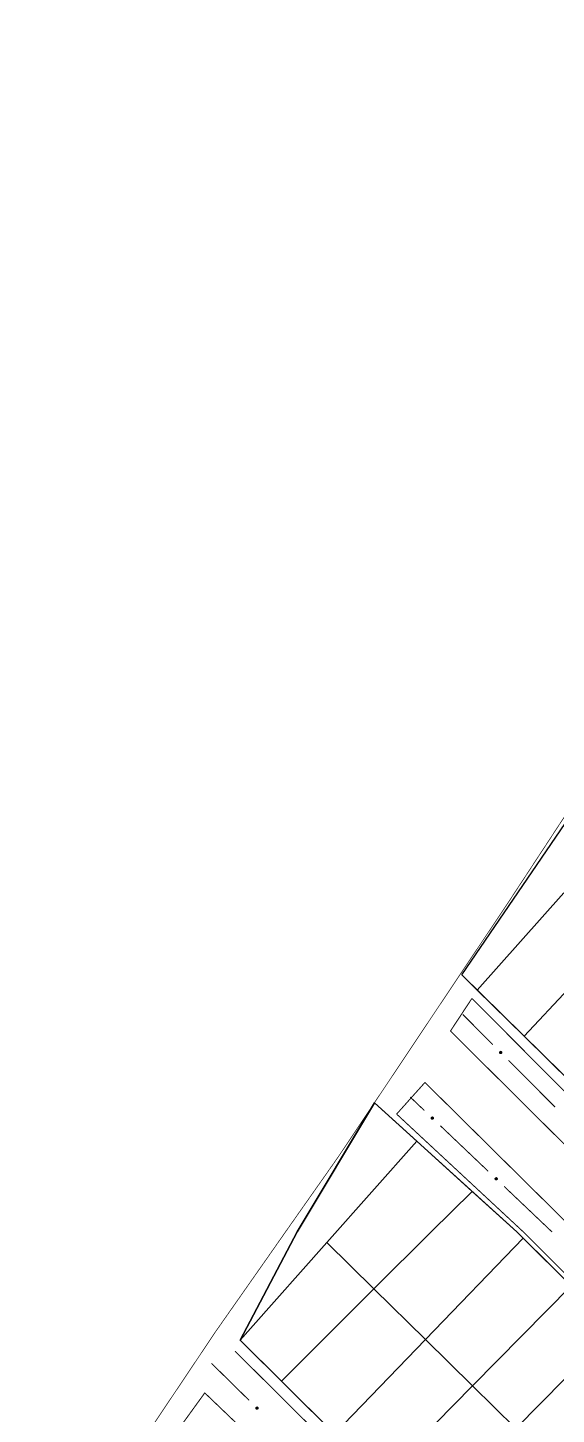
# Model space of a CAD drawing. Extents: x 205150 to 206910, y 4858726 to 4860849.
# Drawn here: x 205533.7 to 205629.7, y 4860597.2 to 4860848.9 of the extents above; entities that cross this region are included whole.
import ezdxf

# ---------------------------------------------------------------- set-up
doc = ezdxf.new("R2010")
doc.units = 0
doc.header["$LTSCALE"] = 1.5
doc.header["$MEASUREMENT"] = 0
for name, color, linetype in [('CD-MALHA-LOTES', 7, 'CONTINUOUS'), ('LM-LIM-SETOR-FISCAL', 7, 'CONTINUOUS'), ('RU-QUADRAS', 6, 'CONTINUOUS'), ('SV-EIXO-RUA-N-PAV', 6, 'CONTINUOUS'), ('SV-RUA-NAO-PAV-S-GUIA-C-GUIA', 7, 'CONTINUOUS')]:
    doc.layers.add(name, color=color, linetype=linetype)
doc.linetypes.add('Limite', pattern='A,20,-3,[130,ltypeshp.shx,S=6.35,R=0,X=0,Y=0],-3,20', length=46)

msp = doc.modelspace()

# ---------------------------------------------------------------- linework, layer by layer
at = {"layer": 'CD-MALHA-LOTES'}
for points in [[(205615.35, 4860674.18), (205612.53, 4860676.96), (205640.7, 4860718.18), (205648.05, 4860710.88)], [(205615.35, 4860674.18), (205631.08, 4860691.84)], [(205623.87, 4860665.81), (205639.95, 4860683.04)], [(205615.35, 4860674.18), (205623.87, 4860665.81)], [(205623.87, 4860665.81), (205632.51, 4860657.31)], [(205572.29, 4860610.65), (205582.66, 4860630.27), (205596.68, 4860653.75), (205604.4, 4860646.74)], [(205604.4, 4860646.74), (205588.04, 4860628.35)], [(205614.43, 4860637.64), (205604.4, 4860646.74)], [(205614.43, 4860637.64), (205606.98, 4860630.27), (205596.59, 4860619.93)], [(205614.43, 4860637.64), (205622.54, 4860630.27), (205623.7, 4860629.12)], [(205588.04, 4860628.35), (205574.17, 4860612.76), (205572.29, 4860610.65)], [(205588.04, 4860628.35), (205596.59, 4860619.93)], [(205605.94, 4860610.73), (205623.7, 4860629.12)], [(205632.38, 4860620.51), (205623.7, 4860629.12)], [(205614.48, 4860602.32), (205632.38, 4860620.51)], [(205579.8, 4860603.2), (205596.59, 4860619.93)], [(205596.59, 4860619.93), (205605.94, 4860610.73)], [(205622.33, 4860594.58), (205640.24, 4860612.73)], [(205579.8, 4860603.2), (205572.29, 4860610.65)], [(205589.42, 4860593.63), (205605.94, 4860610.73)], [(205605.94, 4860610.73), (205614.48, 4860602.32)], [(205579.8, 4860603.2), (205589.42, 4860593.63)], [(205597.77, 4860585.34), (205614.48, 4860602.32)], [(205614.48, 4860602.32), (205622.33, 4860594.58)]]:
    msp.add_lwpolyline(points, dxfattribs=at)
at = {"layer": 'LM-LIM-SETOR-FISCAL', "linetype": 'Limite', "ltscale": 0.1, "const_width": 0.13, "flags": 128}
msp.add_lwpolyline([(205319.29, 4860270.52), (205308.71, 4860256.67), (205305.78, 4860258.84), (205287.54, 4860237.69), (205276.64, 4860225.85), (205246.75, 4860195.21), (205217.93, 4860166.62), (205205.07, 4860154.22), (205154.16, 4860103.62), (205198.33, 4860053.28), (205217.33, 4860073.87), (205228.31, 4860086.13), (205238.29, 4860095.9), (205249.21, 4860104.33), (205257.45, 4860109.18), (205264.02, 4860112.21), (205279.18, 4860117.77), (205286.26, 4860119.79), (205298.64, 4860121.61), (205309.27, 4860122.88), (205318.87, 4860123.38), (205330.48, 4860123.39), (205348.91, 4860120.43), (205359.29, 4860117.56), (205368.87, 4860113.52), (205387.79, 4860104.36), (205416.55, 4860084.92), (205427.35, 4860072.78), (205437.08, 4860059.62), (205479.77, 4859996.22), (205490.09, 4859981.19), (205507.28, 4859955.95), (205301.82, 4859758.53), (205304.27, 4859754.35), (205308.51, 4859743.48), (205314.17, 4859730.07), (205319.34, 4859714.73), (205318.69, 4859702.13), (205317.26, 4859690.64), (205315.74, 4859682.13), (205314.47, 4859670.89), (205312.89, 4859663.45), (205309.4, 4859652.21), (205307.5, 4859644.78), (205307.82, 4859635.75), (205310.04, 4859627.84), (205314.31, 4859618.34), (205319.85, 4859606.63), (205326.97, 4859596.97), (205332.19, 4859589.73), (205339.8, 4859581.22), (205346.76, 4859572.51), (205354, 4859559.81), (205353.39, 4859552.98), (205353.27, 4859547.01), (205355.22, 4859540.43), (205360.95, 4859533.08), (205371.88, 4859519.43), (205377.63, 4859512.44), (205385.79, 4859503.96), (205396.46, 4859500.67), (205404.7, 4859492.02), (205412.93, 4859478.57), (205420.22, 4859461.9), (205423.63, 4859449.31), (205425.2, 4859433.83), (205427.41, 4859417.81), (205434.87, 4859380.22), (205437.8, 4859372.3), (205447.24, 4859361.81), (205453.54, 4859349.48), (205459.05, 4859329.54), (205466.92, 4859311.43), (205476.36, 4859294.25), (205487.12, 4859281.65), (205492.89, 4859272.47), (205496.57, 4859259.35), (205503.39, 4859250.69), (205510.74, 4859242.04), (205513.88, 4859233.64), (205518.87, 4859225.77), (205525.3, 4859218.82), (205532.12, 4859213.83), (205535.79, 4859207.8), (205538.94, 4859201.5), (205542.88, 4859195.99), (205547.34, 4859189.96), (205548.12, 4859187.59), (205557.31, 4859181.03), (205563.87, 4859170.28), (205572.52, 4859159), (205575.67, 4859152.83), (205573.49, 4859146.26), (205574.41, 4859107.72), (205574.1, 4859102.45), (205570.43, 4859091.7), (205564.13, 4859081.46), (205558.88, 4859071.49), (205553.9, 4859063.1), (205553.9, 4859053.65), (205550.78, 4858995.23), (205582.12, 4858999.84), (205643.48, 4859000.72), (205662.02, 4859003.54), (205723.44, 4859017.98), (205780.86, 4859021.75), (205796.46, 4859023.04), (205822.25, 4859018.37), (205884.61, 4859012.81), (205949.14, 4859010.7), (206010.04, 4859007.01), (206085.77, 4858991.23), (206142.93, 4858964.03), (206222.76, 4858955.8), (206247.48, 4858946.16), (206320.03, 4858923.22), (206357.59, 4858908.6), (206441.35, 4858853.88), (206472.45, 4858825.54), (206535.38, 4858773.37), (206582.46, 4858737.4), (206654.71, 4858791.02), (206678.45, 4858818.8), (206712.51, 4858857.69), (206744.07, 4858897.64), (206751.69, 4858909.49), (206759.23, 4858922.23), (206766.2, 4858935.79), (206774.68, 4858954.45), (206780.86, 4858969.77), (206787.32, 4858989.53), (206795.67, 4859017.91), (206801.34, 4859037.45), (206804.81, 4859048.55), (206810.21, 4859067.25), (206818.72, 4859096.7), (206836.07, 4859155.15), (206846.57, 4859191.69), (206849.26, 4859199.97), (206857.1, 4859228.87), (206879.44, 4859306.63), (206888.86, 4859339.28), (206892.9, 4859355.31), (206898.05, 4859377.14), (206902.33, 4859396.65), (206903.66, 4859403.73), (206904.19, 4859408.48), (206905.69, 4859418.05), (206906.56, 4859427.57), (206907.69, 4859436.73), (206908.51, 4859451.61), (206908.98, 4859469.92), (206908.88, 4859478.27), (206909.31, 4859486.41), (206909.8, 4859503.75), (206908.06, 4859522.53), (206905.79, 4859539.89), (206902.11, 4859560.26), (206898.96, 4859576.34), (206897.7, 4859582.09), (206890.37, 4859608.85), (206880.35, 4859645.11), (206869.65, 4859680.81), (206865.82, 4859696.97), (206853.5, 4859740.64), (206829.42, 4859824.64), (206821, 4859851.39), (206812.97, 4859883.79), (206808.11, 4859900.23), (206792.3, 4859957.48), (206787.8, 4859976.76), (206777.66, 4860010.06), (206765, 4860051.58), (206755.54, 4860085.7), (206750.68, 4860101.63), (206741.17, 4860125.56), (206733.16, 4860141.6), (206724.53, 4860155.76), (206720.58, 4860162.18), (206711.45, 4860176.18), (206701.64, 4860187.46), (206699.72, 4860189.66), (206688, 4860201.91), (206676.62, 4860211.53), (206661.73, 4860222.42), (206647.52, 4860230.3), (206635.25, 4860235.79), (206614.85, 4860243.29), (206606.14, 4860245.65), (206597.68, 4860248), (206583.47, 4860251.01), (206568.95, 4860253.89), (206555.52, 4860256.25), (206536.42, 4860258.75), (206515.07, 4860261.46), (206491.2, 4860264.62), (206461.18, 4860268.88), (206439.8, 4860271.78), (206410.63, 4860276.21), (206388.16, 4860279.36), (206368.66, 4860282.7), (206354.57, 4860286.28), (206341.8, 4860291.58), (206328.08, 4860297.72), (206312.52, 4860304.06), (206285.44, 4860316.18), (206266.75, 4860326.61), (206251.28, 4860335.83), (206233.37, 4860347.73), (206203.78, 4860369), (206190.98, 4860381.36), (206176.1, 4860393.77), (206148.73, 4860420.73), (206131.72, 4860438.15), (206119.93, 4860450.72), (206096.07, 4860474.64), (206079.22, 4860491.32), (206053.65, 4860516.64), (206024.02, 4860544.98), (206003.48, 4860565.32), (205982.61, 4860587.19), (205969.68, 4860601.5), (205947.41, 4860624.23), (205941.47, 4860630.27), (205933.71, 4860637.54), (205921.87, 4860648.63), (205904.16, 4860665.5), (205891.55, 4860678.66), (205883.32, 4860686.89), (205866.07, 4860704.91), (205856.37, 4860714.35), (205825.17, 4860745.55), (205813.99, 4860756.84), (205803.22, 4860767.55), (205796.49, 4860774.25), (205790.73, 4860779.92), (205778.11, 4860792.25), (205767.26, 4860803.09), (205754.34, 4860816.31), (205748.7, 4860822.1), (205743.2, 4860827.74), (205737.56, 4860833.24), (205728.8, 4860841.85), (205722.27, 4860848.82), (205716.69, 4860834.76), (205683.28, 4860785.15), (205648.13, 4860731.52), (205621.03, 4860690.19), (205590.06, 4860643.83), (205580.55, 4860630.3), (205567.6, 4860611.82), (205565.6, 4860608.82), (205469.79, 4860465.73), (205420.74, 4860392.29), (205335.67, 4860262.2), (205321.6, 4860273.55)], close=True, dxfattribs=at)
at = {"layer": 'RU-QUADRAS'}
for points in [[(205640.7, 4860718.18), (205729.21, 4860630.27), (205765.4, 4860593.97), (205730.42, 4860559.77), (205660, 4860630.27), (205612.53, 4860676.96)], [(205596.68, 4860653.75), (205582.66, 4860630.27), (205572.29, 4860610.65), (205677.11, 4860506.49), (205711.92, 4860541.66), (205622.54, 4860630.27)]]:
    msp.add_lwpolyline(points, close=True, dxfattribs=at)
at = {"layer": 'SV-EIXO-RUA-N-PAV', "const_width": 0.18, "flags": 128}
for points in [[(205613.25, 4860669.24), (205612.7, 4860669.79)], [(205618.19, 4860664.28), (205613.25, 4860669.24)], [(205629.47, 4860652.95), (205621.01, 4860661.45)], [(205603.57, 4860654.4), (205603.16, 4860654.79)], [(205605.74, 4860652.33), (205603.57, 4860654.4)], [(205617.33, 4860641.3), (205608.64, 4860649.57)], [(205628.93, 4860630.27), (205620.23, 4860638.54)], [(205567.53, 4860606), (205567.12, 4860606.41)], [(205573.94, 4860599.69), (205567.53, 4860606)]]:
    msp.add_lwpolyline(points, dxfattribs=at)
at = {"layer": 'SV-EIXO-RUA-N-PAV', "flags": 128}
for points in [[(205619.62, 4860662.69), (205619.57, 4860662.69), (205619.53, 4860662.7), (205619.5, 4860662.71), (205619.47, 4860662.74), (205619.45, 4860662.76), (205619.43, 4860662.8), (205619.42, 4860662.84), (205619.42, 4860662.89), (205619.43, 4860662.93), (205619.45, 4860662.96), (205619.47, 4860662.99), (205619.5, 4860663.01), (205619.53, 4860663.03), (205619.57, 4860663.04), (205619.62, 4860663.04), (205619.66, 4860663.03), (205619.69, 4860663.01), (205619.72, 4860662.99), (205619.74, 4860662.96), (205619.76, 4860662.93), (205619.77, 4860662.89), (205619.77, 4860662.84), (205619.76, 4860662.8), (205619.74, 4860662.76), (205619.72, 4860662.74), (205619.69, 4860662.71), (205619.66, 4860662.7), (205619.62, 4860662.69)], [(205607.22, 4860650.77), (205607.17, 4860650.77), (205607.13, 4860650.78), (205607.1, 4860650.79), (205607.07, 4860650.82), (205607.05, 4860650.84), (205607.03, 4860650.88), (205607.02, 4860650.92), (205607.02, 4860650.96), (205607.03, 4860651.01), (205607.04, 4860651.04), (205607.06, 4860651.07), (205607.09, 4860651.09), (205607.12, 4860651.11), (205607.16, 4860651.12), (205607.21, 4860651.12), (205607.25, 4860651.11), (205607.29, 4860651.1), (205607.31, 4860651.07), (205607.34, 4860651.05), (205607.36, 4860651.01), (205607.37, 4860650.97), (205607.37, 4860650.93), (205607.36, 4860650.88), (205607.34, 4860650.85), (205607.32, 4860650.82), (205607.29, 4860650.8), (205607.26, 4860650.78), (205607.22, 4860650.77)], [(205618.81, 4860639.74), (205618.76, 4860639.74), (205618.72, 4860639.75), (205618.69, 4860639.77), (205618.66, 4860639.79), (205618.64, 4860639.81), (205618.62, 4860639.85), (205618.61, 4860639.89), (205618.61, 4860639.93), (205618.62, 4860639.98), (205618.63, 4860640.01), (205618.66, 4860640.04), (205618.68, 4860640.06), (205618.71, 4860640.08), (205618.75, 4860640.09), (205618.8, 4860640.09), (205618.85, 4860640.08), (205618.88, 4860640.07), (205618.91, 4860640.04), (205618.93, 4860640.02), (205618.95, 4860639.99), (205618.96, 4860639.94), (205618.96, 4860639.9), (205618.95, 4860639.85), (205618.93, 4860639.82), (205618.91, 4860639.8), (205618.88, 4860639.77), (205618.85, 4860639.75), (205618.81, 4860639.74)], [(205575.4, 4860598.1), (205575.35, 4860598.1), (205575.3, 4860598.11), (205575.27, 4860598.13), (205575.25, 4860598.15), (205575.22, 4860598.18), (205575.21, 4860598.21), (205575.19, 4860598.25), (205575.19, 4860598.3), (205575.21, 4860598.34), (205575.22, 4860598.38), (205575.24, 4860598.41), (205575.27, 4860598.43), (205575.3, 4860598.44), (205575.34, 4860598.45), (205575.39, 4860598.46), (205575.43, 4860598.45), (205575.47, 4860598.43), (205575.49, 4860598.41), (205575.52, 4860598.38), (205575.53, 4860598.35), (205575.54, 4860598.31), (205575.54, 4860598.26), (205575.54, 4860598.22), (205575.52, 4860598.18), (205575.5, 4860598.16), (205575.47, 4860598.13), (205575.44, 4860598.11), (205575.4, 4860598.1)]]:
    msp.add_lwpolyline(points, close=True, dxfattribs=at)
for points in [[(205619.75, 4860662.78), (205619.49, 4860663)], [(205619.76, 4860662.8), (205619.5, 4860663.01)], [(205619.77, 4860662.82), (205619.52, 4860663.02)], [(205619.77, 4860662.84), (205619.53, 4860663.03)], [(205619.77, 4860662.86), (205619.55, 4860663.03)], [(205619.77, 4860662.89), (205619.57, 4860663.04)], [(205619.76, 4860662.91), (205619.6, 4860663.03)], [(205619.76, 4860662.93), (205619.62, 4860663.04)], [(205619.75, 4860662.94), (205619.65, 4860663.03)], [(205619.74, 4860662.96), (205619.66, 4860663.03)], [(205619.66, 4860662.7), (205619.42, 4860662.89)], [(205619.64, 4860662.69), (205619.42, 4860662.86)], [(205619.62, 4860662.69), (205619.42, 4860662.84)], [(205619.69, 4860662.71), (205619.43, 4860662.93)], [(205619.67, 4860662.71), (205619.43, 4860662.9)], [(205619.59, 4860662.69), (205619.43, 4860662.81)], [(205619.57, 4860662.69), (205619.43, 4860662.8)], [(205619.7, 4860662.73), (205619.44, 4860662.94)], [(205619.72, 4860662.74), (205619.45, 4860662.96)], [(205619.55, 4860662.69), (205619.45, 4860662.77)], [(205619.53, 4860662.7), (205619.45, 4860662.76)], [(205619.73, 4860662.75), (205619.46, 4860662.98)], [(205619.74, 4860662.76), (205619.47, 4860662.99)], [(205607.27, 4860650.79), (205607.02, 4860650.98)], [(205607.26, 4860650.78), (205607.02, 4860650.96)], [(205607.24, 4860650.78), (205607.02, 4860650.94)], [(205607.22, 4860650.77), (205607.02, 4860650.92)], [(205607.29, 4860650.8), (205607.03, 4860651.01)], [(205607.19, 4860650.77), (205607.03, 4860650.89)], [(205607.17, 4860650.77), (205607.03, 4860650.88)], [(205607.32, 4860650.82), (205607.04, 4860651.04)], [(205607.3, 4860650.81), (205607.04, 4860651.02)], [(205607.15, 4860650.77), (205607.05, 4860650.85)], [(205607.13, 4860650.78), (205607.05, 4860650.84)], [(205607.34, 4860650.85), (205607.06, 4860651.07)], [(205607.33, 4860650.84), (205607.06, 4860651.06)], [(205607.35, 4860650.87), (205607.08, 4860651.08)], [(205607.36, 4860650.88), (205607.09, 4860651.09)], [(205607.36, 4860650.91), (205607.11, 4860651.1)], [(205607.37, 4860650.93), (205607.12, 4860651.11)], [(205607.36, 4860650.95), (205607.15, 4860651.11)], [(205607.37, 4860650.97), (205607.16, 4860651.12)], [(205607.36, 4860651), (205607.19, 4860651.12)], [(205607.36, 4860651.01), (205607.21, 4860651.12)], [(205607.34, 4860651.03), (205607.24, 4860651.11)], [(205607.34, 4860651.05), (205607.25, 4860651.11)], [(205618.85, 4860639.75), (205618.61, 4860639.93)], [(205618.83, 4860639.75), (205618.61, 4860639.91)], [(205618.81, 4860639.74), (205618.61, 4860639.89)], [(205618.88, 4860639.77), (205618.62, 4860639.98)], [(205618.87, 4860639.77), (205618.62, 4860639.95)], [(205618.79, 4860639.74), (205618.62, 4860639.86)], [(205618.76, 4860639.74), (205618.62, 4860639.85)], [(205618.91, 4860639.8), (205618.63, 4860640.01)], [(205618.89, 4860639.79), (205618.63, 4860639.99)], [(205618.74, 4860639.74), (205618.64, 4860639.83)], [(205618.72, 4860639.75), (205618.64, 4860639.81)], [(205618.92, 4860639.81), (205618.65, 4860640.03)], [(205618.93, 4860639.82), (205618.66, 4860640.04)], [(205618.94, 4860639.84), (205618.67, 4860640.05)], [(205618.95, 4860639.85), (205618.68, 4860640.06)], [(205618.95, 4860639.88), (205618.7, 4860640.07)], [(205618.96, 4860639.9), (205618.71, 4860640.08)], [(205618.95, 4860639.92), (205618.74, 4860640.08)], [(205618.96, 4860639.94), (205618.75, 4860640.09)], [(205618.95, 4860639.97), (205618.79, 4860640.09)], [(205618.95, 4860639.99), (205618.8, 4860640.09)], [(205618.93, 4860640), (205618.83, 4860640.08)], [(205618.93, 4860640.02), (205618.85, 4860640.08)], [(205575.44, 4860598.11), (205575.19, 4860598.3)], [(205575.4, 4860598.1), (205575.19, 4860598.25)], [(205575.45, 4860598.13), (205575.2, 4860598.32)], [(205575.42, 4860598.11), (205575.2, 4860598.28)], [(205575.47, 4860598.13), (205575.21, 4860598.34)], [(205575.37, 4860598.11), (205575.21, 4860598.23)], [(205575.35, 4860598.1), (205575.21, 4860598.21)], [(205575.5, 4860598.16), (205575.22, 4860598.38)], [(205575.48, 4860598.15), (205575.22, 4860598.36)], [(205575.32, 4860598.11), (205575.22, 4860598.19)], [(205575.3, 4860598.11), (205575.22, 4860598.18)], [(205575.52, 4860598.18), (205575.24, 4860598.41)], [(205575.51, 4860598.17), (205575.24, 4860598.39)], [(205575.53, 4860598.2), (205575.26, 4860598.41)], [(205575.54, 4860598.22), (205575.27, 4860598.43)], [(205575.54, 4860598.24), (205575.29, 4860598.43)], [(205575.54, 4860598.26), (205575.3, 4860598.44)], [(205575.54, 4860598.28), (205575.33, 4860598.45)], [(205575.54, 4860598.31), (205575.34, 4860598.45)], [(205575.53, 4860598.33), (205575.37, 4860598.45)], [(205575.53, 4860598.35), (205575.39, 4860598.46)], [(205575.52, 4860598.36), (205575.42, 4860598.45)], [(205575.52, 4860598.38), (205575.43, 4860598.45)]]:
    msp.add_lwpolyline(points, dxfattribs=at)
at = {"layer": 'SV-RUA-NAO-PAV-S-GUIA-C-GUIA', "const_width": 0.18, "flags": 128}
for points in [[(205647.18, 4860630.27), (205610.48, 4860666.76), (205614.38, 4860672.68)], [(205614.38, 4860672.68), (205656.62, 4860630.27)], [(205633.28, 4860630.27), (205605.85, 4860657.42), (205600.71, 4860651.68)], [(205600.71, 4860651.68), (205623.73, 4860630.27)], [(205571.37, 4860608.63), (205676.38, 4860504.29), (205713.3, 4860540.73), (205623.73, 4860630.27)], [(205541.62, 4860565.56), (205535.5, 4860556.44), (205581.78, 4860510.46), (205632.45, 4860460.11), (205671.84, 4860498.95), (205581.4, 4860586.17), (205565.88, 4860601.05), (205561.48, 4860594.96)]]:
    msp.add_lwpolyline(points, dxfattribs=at)

doc.saveas('drawing.dxf')
